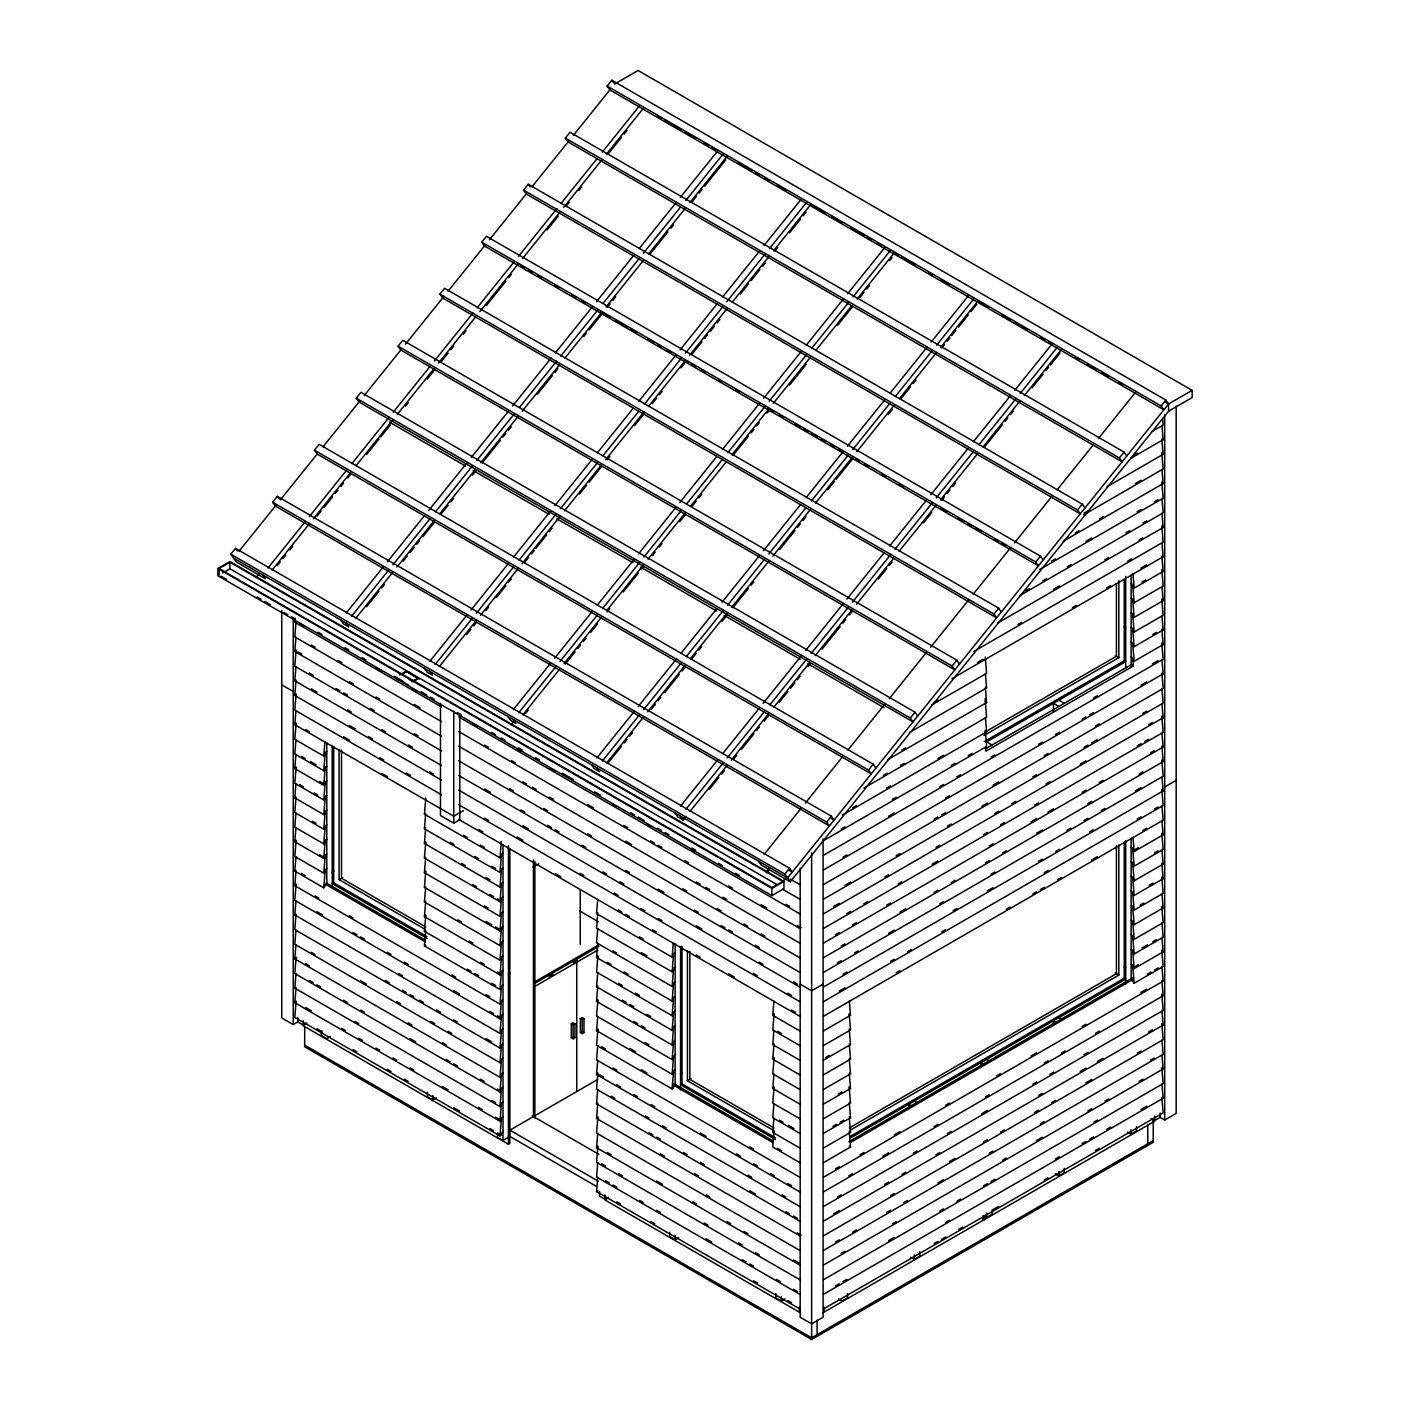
<?xml version="1.0" encoding="UTF-8"?>
<svg xmlns="http://www.w3.org/2000/svg" width="1410" height="1410" viewBox="0 0 1410 1410"><rect width="100%" height="100%" fill="white"/><g stroke="black" fill="none" stroke-linecap="round" stroke-linejoin="round"><path stroke-width="1.5" d="M295.131 618.214L294.796 622.268L441.541 706.992M295.959 622.674L294.796 636.915L441.541 721.638M441.541 736.267L294.796 651.543L295.959 637.32M296.135 649.922L294.796 666.172L441.541 750.895M441.541 765.542L294.796 680.818L295.959 666.577M441.541 780.171L294.796 695.447L295.959 681.224M296.135 693.826L294.796 710.076L441.541 794.799M463.432 810.627L453.756 816.214L294.796 724.722L295.959 710.481M296.135 723.083L294.796 739.351L323.754 756.077L325.023 755.337M295.959 739.757L294.796 753.98L323.754 770.706L325.023 769.983M319.594 781.475L325.023 784.612L323.754 785.352L294.796 768.626L295.959 754.385M296.135 766.987L294.796 783.255L323.754 799.981L325.023 799.241M325.023 813.887L323.754 814.61L294.796 797.884L295.959 783.66M295.959 798.289L294.796 812.53L323.754 829.239L325.023 828.516M295.959 812.936L294.796 827.159L323.754 843.885L325.023 843.145M319.594 854.654L325.023 857.791L323.754 858.514L294.796 841.788L295.959 827.564M296.135 840.166L294.796 856.434L323.754 873.142L325.023 872.42M326.767 883.259L323.754 887.789L294.796 871.063L295.959 856.839M501.255 1003.427L499.986 1004.167L294.796 885.691L295.959 871.468M296.135 884.07L294.796 900.338L499.986 1018.795L501.255 1018.073L497.448 1015.87M501.255 1032.702L499.986 1033.424L294.796 914.967L295.959 900.743M295.959 915.372L294.796 929.595L499.986 1048.071L501.255 1047.33M295.959 930.001L294.796 944.242L499.986 1062.699L501.255 1061.977M501.255 1076.606L499.986 1077.328L294.796 958.87L295.959 944.647M296.135 957.249L294.796 973.499L499.986 1091.974L501.255 1091.234L497.448 1089.049M501.255 1105.881L499.986 1106.603L294.796 988.128L295.959 973.905M501.255 1120.509L499.986 1121.232L294.796 1002.774L295.959 988.551M296.135 1001.153L294.796 1017.403L499.986 1135.878L503 1131.349M323.754 756.077L324.935 741.854M323.754 770.706L325.269 752.411L326.767 751.548M323.754 785.352L325.269 767.058L326.767 766.176M323.754 799.981L325.269 781.686L326.767 780.823M323.754 814.61L325.269 796.315L326.767 795.452M323.754 829.239L325.269 810.962L326.767 810.08M323.754 843.885L325.269 825.59L326.767 824.709M323.754 858.514L325.269 840.219L326.767 839.355M323.754 873.142L325.269 854.865L326.767 853.984M323.754 887.789L325.269 869.494L326.767 868.613M501.255 857.086L499.986 857.826L424.428 814.187L425.767 797.937M501.255 871.715L499.986 872.455L424.428 828.833L425.591 814.592M501.255 886.361L499.986 887.084L424.428 843.462L425.591 829.239M497.466 898.804L501.255 900.99L499.986 901.73L424.428 858.091L425.767 841.84M501.255 915.619L499.986 916.359L424.428 872.737L425.591 858.496M501.255 930.265L499.986 930.988L424.428 887.366L425.767 871.098M501.255 944.894L499.986 945.616L424.428 901.995L425.591 887.771M501.255 959.523L499.986 960.263L424.428 916.641L425.591 902.4M497.466 971.984L501.255 974.169L499.986 974.892L424.428 931.27L425.767 915.002M501.255 988.798L499.986 989.52L424.428 945.898L425.591 931.675M499.986 857.826L501.325 841.558M499.986 872.455L501.502 854.16L503 853.297M499.986 887.084L501.502 868.789L503 867.925M499.986 901.73L501.502 883.436L503 882.554M499.986 916.359L501.502 898.064L503 897.183M499.986 930.988L501.502 912.693L503 911.829M499.986 945.616L501.502 927.339L503 926.458M499.986 960.263L501.502 941.968L503 941.087M499.986 974.892L501.502 956.597L503 955.733M499.986 989.52L501.502 971.243L503 970.362M499.986 1004.167L501.502 985.872L503 984.991M499.986 1018.795L501.502 1000.501L503 999.637M499.986 1033.424L501.502 1015.147L503 1014.266M499.986 1048.071L501.502 1029.776L503 1028.895M499.986 1062.699L501.502 1044.405L503 1043.541M499.986 1077.328L501.502 1059.051L503 1058.17M499.986 1091.974L501.502 1073.68L503 1072.798M499.986 1106.603L501.502 1088.309L503 1087.445M499.986 1121.232L501.502 1102.937L503 1102.074M499.986 1135.878L501.502 1117.584L503 1116.702M673.381 956.456L672.112 957.196L596.553 913.574L597.717 899.333M597.717 913.98L596.553 928.203L672.112 971.825L673.381 971.102M597.717 928.608L596.553 942.832L672.112 986.454L673.381 985.731M673.381 1000.36L672.112 1001.1L596.553 957.478L597.717 943.237M597.893 955.839L596.553 972.107L672.112 1015.729L673.381 1015.006M673.381 1029.635L672.112 1030.358L596.553 986.736L597.717 972.512M673.381 1044.264L672.112 1045.004L596.553 1001.382L597.717 987.141M597.893 999.743L596.553 1016.011L672.112 1059.633L673.381 1058.91M673.381 1073.539L672.112 1074.261L596.553 1030.639L597.717 1016.416M597.893 1029.018L596.553 1045.286L672.112 1088.908L673.381 1088.168L673.61 1085.242L675.126 1084.378L675.126 943.924M597.717 1045.691L596.553 1059.915L799.84 1177.28M799.84 1191.926L596.553 1074.543L597.717 1060.32M597.893 1072.922L596.553 1089.19L799.84 1206.555M799.84 1221.183L596.553 1103.818L597.717 1089.595M799.84 1235.83L596.553 1118.447L597.717 1104.224M597.893 1116.826L596.553 1133.094L799.84 1250.458M799.84 1265.087L596.553 1147.722L597.717 1133.499M597.893 1146.101L596.553 1162.351L799.84 1279.734M597.717 1162.756L596.553 1176.997L799.84 1294.362M799.84 1308.991L596.553 1191.626L597.717 1177.403M672.112 957.196L673.275 942.955M672.112 971.825L673.61 953.53L675.126 952.666M672.112 986.454L673.61 968.177L675.126 967.295M672.112 1001.1L673.61 982.805L675.126 981.924M672.112 1015.729L673.61 997.434L675.126 996.57M672.112 1030.358L673.61 1012.063L675.126 1011.199M672.112 1045.004L673.61 1026.709L675.126 1025.828M672.112 1059.633L673.61 1041.338L675.126 1040.474M672.112 1074.261L673.61 1055.967L675.126 1055.103M672.112 1088.908L673.61 1070.613L675.126 1069.732M799.928 1030.992L772.768 1015.306L773.949 1001.082M774.108 1013.684L772.768 1029.952L799.928 1045.621M799.928 1060.267L772.768 1044.581L773.949 1030.358M799.928 1074.896L772.768 1059.21L773.949 1044.986M774.108 1057.588L772.768 1073.856L799.928 1089.525M799.928 1104.171L772.768 1088.485L773.949 1074.261M774.108 1086.863L772.768 1103.113L799.928 1118.8M773.949 1103.519L772.768 1117.76L799.928 1133.428M799.928 1148.075L772.768 1132.389L773.949 1118.165M774.108 1130.767L772.768 1147.017L799.928 1162.704M262.507 574.804L265.239 578.664L236.263 561.938L230.835 554.218L235.54 548.367L789.565 868.225L792.279 872.085L788.472 869.899M272.641 502.207L826.665 822.065L829.38 825.925L275.355 506.067L272.641 502.207L277.347 496.355L831.371 816.214L834.086 820.074L830.278 817.888M314.448 450.178L868.489 770.054L871.204 773.914L317.18 454.055L314.448 450.178L319.154 444.326L873.178 764.202L875.91 768.062M356.272 398.166L910.296 718.042L913.01 721.902L358.986 402.026L356.272 398.166L360.978 392.315L915.002 712.191L917.716 716.051M398.078 346.155L952.103 666.014L954.817 669.891L400.793 350.015L398.078 346.155L402.784 340.303L956.808 660.162L959.523 664.039M439.902 294.144L993.927 614.002L996.641 617.862L442.617 298.004L439.902 294.144L444.591 288.292L998.633 608.151L1001.347 612.01M481.709 242.132L1035.733 561.991L1038.447 565.851L484.423 245.992L481.709 242.132L486.415 236.281L1040.439 556.139L1043.153 559.999M523.515 190.103L1077.54 509.979L1080.254 513.839L526.23 193.963L523.515 190.103L528.221 184.252L1082.245 504.128L1084.96 507.988M565.339 138.092L1119.364 457.95L1122.078 461.828L568.054 141.952L565.339 138.092L570.028 132.24L1124.07 452.099L1126.784 455.976M607.146 86.081L1161.17 405.939L1163.884 409.799L609.86 89.94L607.146 86.081L611.852 80.229L1165.876 400.087L1168.59 403.947L1168.59 411.191L790.287 881.814L761.312 865.088L758.598 861.228M239.048 551.24L276.184 505.027M280.308 499.898L317.462 453.703M322.961 446.864L360.096 400.651M364.221 395.523L401.356 349.327M405.481 344.181L444.009 296.276M448.133 291.147L485.269 244.935M489.393 239.806L526.529 193.611M532.028 186.754L569.164 140.559M573.306 135.43L610.442 89.218M256.126 577.448L258.876 574.046M268.023 567.966L305.159 521.753M309.283 516.624L346.419 470.429M351.918 463.573L389.054 417.378M393.196 412.249L430.332 366.036M434.456 360.907L472.967 313.002M477.091 307.856L514.227 261.661M518.369 256.532L556.879 208.609M561.004 203.481L596.765 158.995M602.264 152.157L639.4 105.944M272.112 570.116L309.248 523.903M313.373 518.774L350.526 472.562M356.025 465.723L393.161 419.51M397.285 414.381L434.439 368.169M438.563 363.04L475.699 316.845M479.823 311.698L518.351 263.793M522.476 258.647L559.611 212.452M563.753 207.305L602.264 159.4M606.388 154.254L643.542 108.059M277.506 565.339L280.255 561.92M283.005 558.483L285.754 555.064M289.878 549.935L292.628 546.516M317.003 516.183L321.145 511.054M323.895 507.618L332.548 496.866M335.298 493.447L338.048 490.028M340.797 486.591L343.546 483.172M347.671 478.043L350.438 474.606M366.6 454.496L379.008 439.074M380.7 436.959L390.341 424.974M405.463 406.133L408.23 402.714M427.23 379.079L434.104 370.513M441.242 361.63L448.133 353.082M450.883 349.645L453.632 346.226M463.255 334.24L466.023 330.821M486.468 305.388L505.926 281.172M508.675 277.752L511.425 274.333M547.08 229.971L558.219 216.135M566.362 205.983L569.217 202.441M578.858 190.456L581.607 187.036M607.692 154.571L621.51 137.387M624.225 134.003L627.009 130.548M346.173 613.086L383.308 566.89M387.433 561.744L424.569 515.549M428.711 510.42L467.221 462.498M471.345 457.369L508.481 411.174M512.605 406.027L551.116 358.122M555.258 352.993L592.394 306.781M596.518 301.652L633.654 255.457M639.153 248.601L676.289 202.405M680.431 197.277L717.567 151.064M351.601 616.223L388.737 570.01M392.861 564.881L430.015 518.686M435.514 511.83L472.65 465.635M476.774 460.506L513.91 414.311M519.409 407.455L556.562 361.26M560.687 356.131L597.822 309.918M603.321 303.079L639.082 258.594M643.207 253.448L680.36 207.252M685.859 200.414L722.995 154.201M355.69 618.373L392.844 572.16M396.968 567.032L434.104 520.819M439.603 513.98L475.382 469.495M480.88 462.639L518.016 416.443M522.141 411.297L559.294 365.102M564.793 358.246L601.929 312.051M606.071 306.904L643.207 260.709M648.706 253.853L685.859 207.658M689.984 202.529L727.119 156.316M366.582 606.758L378.973 591.336M381.722 587.917L384.472 584.498M403.225 561.18L407.314 556.086M410.028 552.702L414.117 547.626M416.831 544.242L419.545 540.858M423 536.558L434.016 522.863M441.312 513.786L448.116 505.326M450.848 501.942L453.562 498.558M472.368 475.152L476.104 470.517M482.185 462.956L500.338 440.378M503.07 436.977L505.802 433.575M508.534 430.173L511.266 426.772M537.21 394.483L552.35 375.659M555.029 372.328L557.866 368.803M583.74 336.602L586.472 333.201M589.221 329.799L601.894 314.025M607.34 307.239L610.142 303.767M612.821 300.418L615.659 296.911M649.816 254.399L667.935 231.857M670.702 228.438L673.451 225.018M692.292 201.559L696.417 196.448M699.149 193.047L701.898 189.627M704.63 186.226L708.736 181.114M709.23 180.515L725.727 159.965M429.768 661.343L466.904 615.148M471.028 610.001L508.164 563.806M513.663 556.968L550.799 510.755M554.923 505.626L592.077 459.431M597.576 452.575L633.337 408.089M638.836 401.251L675.972 355.038M680.096 349.909L717.249 303.714M722.748 296.858L759.884 250.663M764.009 245.534L801.144 199.321M435.196 664.48L472.332 618.285M476.457 613.139L513.592 566.943M519.091 560.105L556.245 513.892M560.369 508.763L597.505 462.568M603.004 455.712L638.765 411.226M644.264 404.388L681.4 358.175M685.542 353.046L722.678 306.851M726.802 301.705L765.313 253.8M769.437 248.671L806.573 202.458M439.286 666.63L476.421 620.418M480.546 615.289L517.699 569.076M521.823 563.947L560.334 516.025M564.458 510.896L601.612 464.701M605.736 459.554L644.247 411.649M648.389 406.503L685.524 360.308M689.649 355.161L726.784 308.966M732.301 302.11L769.437 255.915M773.561 250.786L810.715 204.573M466.692 634.465L470.817 629.336M473.566 625.899L476.316 622.48M485.957 610.495L488.706 607.076M496.338 597.576L505.855 585.732M508.587 582.348L511.301 578.964M524.485 562.572L528.609 557.443M531.359 554.007L534.108 550.587M535.782 548.508L546.675 534.972M549.389 531.588L552.121 528.204M579.528 494.099L586.401 485.534M589.151 482.114L601.7 466.516M607.164 459.713L609.895 456.311M634.518 425.697L644.194 413.641M652.46 403.366L656.584 398.237M659.334 394.818L662.083 391.398M681.012 367.851L684.731 363.216M692.31 353.804L701.986 341.749M704.63 338.453L707.503 334.893M710.252 331.473L714.376 326.344M717.126 322.925L719.875 319.488M740.268 294.144L748.481 283.904M751.23 280.502L759.779 269.856M762.528 266.437L765.295 263M774.918 251.015L777.668 247.596M789.582 232.773L800.545 219.132M803.295 215.73L806.026 212.328M513.346 709.6L550.482 663.405M554.606 658.259L591.742 612.063M597.258 605.225L634.394 559.012M638.518 553.883L675.654 507.688M679.779 502.542L716.914 456.346M722.431 449.508L759.567 403.295M763.691 398.166L800.827 351.971M806.326 345.115L843.462 298.92M847.604 293.791L884.74 247.578M518.774 712.737L555.91 666.542M560.034 661.396L597.188 615.201M602.687 608.362L639.823 562.149M643.947 557.02L681.083 510.825M686.582 503.969L722.361 459.484M727.86 452.645L764.995 406.433M769.12 401.304L806.256 355.108M811.755 348.252L848.908 302.057M853.032 296.928L890.168 250.716M511.054 724.634L513.804 721.215M522.863 714.888L560.017 668.675M564.141 663.546L601.277 617.351M606.776 610.495L643.929 564.3M648.054 559.153L685.189 512.958M690.706 506.102L726.467 461.616M731.966 454.76L769.102 408.565M773.244 403.436L810.38 357.224M815.879 350.385L851.64 305.882M857.157 299.043L894.292 252.831M525.507 713.53L528.257 710.111M565.41 663.899L575.051 651.913M577.8 648.494L580.55 645.057M583.299 641.638L586.049 638.219M590.808 632.297L597.611 623.837M607.128 611.993L609.86 608.609M623.202 592.006L638.342 573.165M641.092 569.746L643.841 566.327M652.46 555.611L655.192 552.209M659.298 547.098L662.03 543.696M679.62 521.823L685.119 514.967M692.116 506.278L696.223 501.167M698.884 497.853L701.687 494.364M733.147 455.236L748.428 436.219M751.178 432.799L753.927 429.38M756.676 425.961L759.426 422.524M767.075 413.024L769.56 409.94M789.6 385.018L806.22 364.326M837.558 325.357L852.627 306.605M859.889 297.563L864.013 292.434M866.762 289.015L869.512 285.578M889.622 260.586L891.966 257.66M596.941 757.857L634.077 711.662M638.201 706.516L676.712 658.611M680.836 653.482L716.597 608.979M722.096 602.14L759.25 555.945M763.374 550.816L800.51 504.604M806.009 497.765L843.145 451.552M847.269 446.424L884.423 400.228M889.922 393.372L927.057 347.177M931.182 342.048L968.317 295.853M602.37 760.995L639.505 714.799M643.63 709.653L680.766 663.458M686.265 656.619L723.418 610.407M727.542 605.278L764.678 559.083M768.803 553.936L805.938 507.741M811.437 500.902L848.573 454.69M852.715 449.561L889.851 403.366M895.35 396.51L932.486 350.314M936.61 345.186L973.746 298.973M606.459 763.145L643.595 716.932M647.719 711.803L684.872 665.608M690.371 658.752L727.507 612.557M731.631 607.41L768.785 561.215M772.909 556.069L810.045 509.874M815.562 503.017L852.697 456.822M856.822 451.693L893.958 405.481M899.474 398.642L936.61 352.43M940.734 347.301L977.888 301.088M607.71 763.515L621.475 746.384M624.225 742.964L626.974 739.545M629.741 736.126L632.491 732.689M651.261 709.336L655.35 704.26M658.065 700.876L660.797 697.492M664.868 692.416L679.267 674.491M682.017 671.072L684.784 667.653M692.081 658.558L696.17 653.482M698.884 650.098L701.598 646.714M721.885 621.475L727.437 614.584M732.936 607.728L737.06 602.599M737.412 602.158L748.358 588.552M751.089 585.15L753.821 581.748M779.73 549.53L794.852 530.706M797.584 527.305L800.369 523.85M803.118 520.431L805.868 517.012M827.67 489.887L834.509 481.392M836.148 479.347L852.645 458.814M888.247 414.522L892.371 409.411M900.814 398.889L910.437 386.904M913.204 383.485L915.954 380.065M941.686 348.041L944.436 344.639M947.167 341.22L949.917 337.818M951.732 335.562L955.857 330.416M958.606 326.997L968.247 315.012M970.996 311.592L973.746 308.173M974.38 307.38L976.725 304.454M680.519 806.115L717.655 759.919M723.154 753.063L758.933 708.578M763.057 703.449L801.567 655.527M805.692 650.398L842.827 604.203M846.952 599.074L884.088 552.861M889.604 546.023L926.74 499.827M930.864 494.681L968 448.486M973.499 441.647L1010.635 395.435M1014.777 390.306L1051.913 344.111M685.947 809.252L723.083 763.057M727.225 757.91L764.361 711.715M769.86 704.877L806.996 658.664M811.12 653.535L848.256 607.34M852.38 602.211L890.909 554.289M895.033 549.16L932.169 502.947M936.293 497.818L973.429 451.623M978.928 444.767L1016.081 398.572M1020.206 393.443L1057.341 347.248M675.02 812.953L677.734 816.831L683.163 819.968L685.912 816.531M690.036 811.402L727.19 765.207M731.314 760.061L768.45 713.865M773.949 707.009L809.728 662.524M815.227 655.668L852.363 609.472M856.504 604.344L893.64 558.131M899.139 551.292L936.275 505.08M940.417 499.951L977.553 453.738M983.052 446.899L1020.206 400.687M1024.33 395.558L1061.466 349.345M709.195 789.512L718.818 777.527M721.585 774.108L724.335 770.688M733.958 758.703L736.707 755.284M741.66 749.133L753.909 733.887M756.624 730.503L759.338 727.119M764.238 721.039L768.362 715.91M779.377 702.215L787.908 691.587M790.64 688.203L794.711 683.127M797.425 679.743L800.157 676.359M807.965 666.648L810.45 663.564M822.03 649.146L840.149 626.604M842.88 623.202L845.612 619.801M849.543 614.901L852.451 611.288M878.43 578.981L886.696 568.688M889.375 565.357L892.213 561.85M923.568 522.846L931.763 512.623M941.704 500.268L944.488 496.796M947.167 493.465L950.005 489.94M952.755 486.521L955.504 483.101M984.162 447.428L1002.281 424.904M1005.048 421.467L1007.797 418.047M1010.547 414.628L1013.296 411.209M1032.12 387.785L1043.083 374.144M1045.832 370.742L1048.564 367.323M1050.45 364.978L1060.073 352.993M764.114 854.372L801.25 808.177M805.374 803.048L842.51 756.835M848.009 749.997L885.145 703.801M889.269 698.655L926.423 652.46M930.547 647.331L969.058 599.409M973.182 594.28L1010.318 548.085M1014.442 542.938L1051.596 496.743M1057.095 489.904L1092.856 445.401M1098.355 438.563L1135.491 392.368M765.983 871.821L768.732 868.401M766.705 872.843L769.402 869.494M790.287 881.814L784.859 874.077L789.565 868.225M826.665 822.065L831.371 816.214M868.489 770.054L873.178 764.202M910.296 718.042L915.002 712.191M952.103 666.014L956.808 660.162M993.927 614.002L998.633 608.151M1035.733 561.991L1040.439 556.139M1077.54 509.979L1082.245 504.128M1119.364 457.95L1124.07 452.099M1161.17 405.939L1165.876 400.087M782.356 882.131L786.339 877.161M1168.59 411.191L1192.12 397.602L1192.12 390.358L1168.59 403.947L787.573 877.937L233.549 558.078M614.566 84.089L638.096 70.5L1192.12 390.358M217.88 568.512L229.936 561.55L783.96 881.409L783.96 888.635L771.904 895.597L217.88 575.738L217.88 568.512L771.904 888.388L783.96 881.409M219.079 568.512L229.936 562.255L782.761 881.409L771.904 887.683L219.079 568.512L219.079 575.051M222.692 572.953L229.936 568.776L777.051 884.634M294.796 651.543L296.065 650.803M294.796 680.818L296.065 680.078M294.796 695.447L296.065 694.707M294.796 724.722L296.065 723.982M399.735 674.932L406.168 671.213L419.44 678.88M402.943 673.768L406.168 671.9L410.416 672.623M411.808 681.894L418.241 678.175L413.412 681.664M294.796 768.626L296.065 767.886M294.796 797.884L296.065 797.161M294.796 841.788L296.065 841.065M294.796 871.063L296.065 870.322M294.796 885.691L296.065 884.969M424.428 814.187L425.697 813.464M332.214 872.455L333.659 871.609M424.428 828.833L425.697 828.093M339.087 749.468L339.087 879.628L342.665 877.566M294.796 914.967L296.065 914.226M440.484 703.361L440.484 815.526L453.756 823.176L459.783 819.703L459.783 714.112M424.428 843.462L425.697 842.739M1152.076 431.425L1163.127 425.062L1162.615 418.964M424.428 858.091L425.697 857.368M1133.552 455.289L1137.324 453.121M1131.049 458.215L1163.127 439.691L1161.946 425.467M424.428 872.737L425.697 871.997M1106.956 486.75L1163.127 454.32L1161.946 440.096M294.796 958.87L296.065 958.13M424.428 887.366L425.697 886.643M1084.149 513.081L1087.938 510.896M1135.332 483.542L1141.007 480.264M1083.532 514.914L1163.127 468.966L1161.787 452.698M424.428 901.995L425.697 901.272M1075.178 532.909L1078.95 530.724M1099.677 518.757L1103.448 516.589M1063.263 541.246L1163.127 483.595L1161.946 469.371M294.796 988.128L296.065 987.405M424.428 916.641L425.697 915.901M1051.719 561.092L1055.508 558.889M1085.894 541.352L1091.604 538.056M1137.165 511.742L1140.972 509.556M1154.261 501.889L1158.068 499.686M1039.699 569.499L1163.127 498.224L1161.787 481.973M294.796 1002.774L296.065 1002.034M533.103 867.132L538.761 863.872M424.428 931.27L425.697 930.529M1025.775 590.702L1029.547 588.516M1042.783 580.885L1046.555 578.699M1067.352 566.697L1071.124 564.511M1125.938 532.857L1129.727 530.689M1142.964 523.039L1146.735 520.854M1019.465 595.796L1163.127 512.87L1161.946 498.629M424.428 945.898L425.697 945.176M281.753 610.477L281.753 1017.967L293.227 1024.577L298.127 1021.739M1053.499 589.327L1059.192 586.031M1104.823 559.699L1108.63 557.496M1139.051 539.942L1142.84 537.739M997.734 622.991L1163.127 527.499L1161.946 513.275M297.81 1017.544L297.81 1021.933L303.238 1025.07L306.869 1022.973M1017.932 624.489L1021.721 622.303M1127.771 561.074L1131.56 558.889M973.746 651.473L1163.127 542.127L1161.787 525.877M977.324 662.577L983.017 659.281M1072.446 607.657L1076.253 605.454M1106.691 587.882L1110.498 585.696M1140.937 568.124L1146.647 564.828M330.398 1036.562L326.767 1038.659L321.339 1035.522L321.339 1031.133M951.944 678.686L1163.127 556.774L1161.946 542.533M934.231 702.092L938.02 699.906M1141.941 582.171L1145.572 580.074M931.71 705L986.595 673.31L985.255 657.06M1132.882 587.388L1134.151 588.129L1163.127 571.402L1161.946 557.179M909.52 732.46L986.595 687.957L985.431 673.716M1132.882 602.035L1134.151 602.757L1163.127 586.031L1161.787 569.781M596.553 913.574L597.822 912.834M508.428 974.204L509.874 973.358M901.818 750.067L905.625 747.882M887.912 759.567L986.595 702.585L985.431 688.362M1132.882 616.663L1134.151 617.386L1163.127 600.678L1161.946 586.437M883.383 775.341L887.154 773.173M900.373 765.542L904.145 763.356M863.889 788.067L986.595 717.214L985.096 698.919M1132.882 631.292L1134.151 632.033L1163.127 615.306L1161.787 599.038M534.09 982.241L597.963 945.37M534.108 983.757L598.845 946.392M549.125 976.636L552.879 974.469M573.553 962.536L577.307 960.369M534.866 986.401L597.699 950.129M852.521 807.807L856.311 805.603M886.678 788.084L890.468 785.899M937.897 758.51L943.59 755.214M1152.798 634.429L1156.429 632.35M985.414 731.878L1116.42 656.249L1116.42 583.617M842.404 815.103L986.595 731.861L985.431 717.62M1132.882 645.939L1134.151 646.661L1163.127 629.935L1161.946 615.712M596.553 957.478L597.822 956.738M984.039 735.474L1118.835 657.642L1118.835 580.62M984.268 741.607L1124.264 660.779L1125.709 661.607L985.766 742.4M841.135 829.01L844.942 826.824M892.371 799.435L896.161 797.249M951.186 765.471L954.975 763.286M968.247 755.619L972.054 753.433M823.44 840.695L986.595 746.489L985.255 730.221M1132.882 660.567L1134.151 661.29L1163.127 644.564L1161.946 630.34M985.467 748.851L1131.137 664.745L1133.34 666.014L985.784 751.213L985.431 747.018M888.582 816.249L894.275 812.953M939.818 786.657L943.625 784.471M956.896 776.804L960.704 774.619M991.071 757.082L994.861 754.896M1093.543 697.915L1097.332 695.729M1152.375 663.951L1158.068 660.673M823.44 855.324L1163.127 659.21L1161.787 642.942M596.553 986.736L597.822 986.013M843.039 857.174L846.846 854.989M945.511 798.007L949.318 795.822M1038.5 744.321L1042.307 742.136M1055.579 734.469L1059.386 732.266M1082.157 719.135L1085.947 716.932M1089.754 714.747L1093.543 712.561M1140.99 685.154L1146.683 681.876M823.44 869.952L1163.127 673.839L1161.946 659.616M596.553 1001.382L597.822 1000.642M427.442 1092.397L427.442 1096.786L432.87 1099.923L436.501 1097.826M571.314 1023.819L573.13 1022.779L574.945 1023.819L574.945 1037.76L573.13 1038.8L571.314 1037.76L571.314 1023.819L573.13 1024.859L574.945 1023.819M580.374 1018.584L582.189 1017.544L583.987 1018.584L583.987 1032.525L582.189 1033.565L580.374 1032.525L580.374 1018.584L582.189 1019.641L583.987 1018.584M934.125 819.228L937.932 817.024M941.721 814.839L945.511 812.654M992.957 785.264L998.65 781.968M1044.193 755.672L1048 753.486M1095.447 726.097L1099.236 723.894M823.44 884.599L1163.127 688.468L1161.946 674.244M571.314 1037.76L573.13 1036.703L574.945 1037.76M580.374 1032.525L582.189 1031.486L583.987 1032.525M844.942 885.357L850.635 882.061M896.178 855.764L899.968 853.579M947.414 826.189L951.204 823.986M981.571 806.467L987.264 803.171M1032.807 776.875L1036.614 774.689M1084.061 747.3L1087.85 745.115M1091.64 742.911L1097.332 739.633M1142.876 713.337L1146.683 711.151M823.44 899.227L1163.127 703.114L1161.946 688.891M596.553 1030.639L597.822 1029.917M833.557 906.559L839.25 903.264M884.793 876.985L888.582 874.782M936.029 847.392L939.818 845.207M994.861 813.429L998.65 811.243M1011.939 803.577L1015.729 801.374M1046.097 783.854L1049.886 781.651M1080.254 764.132L1085.947 760.836M1148.568 724.687L1152.375 722.484M823.44 913.856L1163.127 717.743L1161.946 703.519M846.846 913.521L850.635 911.336M863.925 903.669L867.714 901.466M898.082 883.947L901.871 881.743M932.239 864.224L937.932 860.928M983.475 834.632L987.264 832.446M1000.554 824.779L1004.343 822.594M1034.711 805.057L1038.5 802.872M1137.183 745.89L1140.99 743.704M1144.779 741.501L1148.568 739.316M823.44 928.503L1163.127 732.372L1161.787 716.121M835.443 934.724L839.25 932.539M852.539 924.872L856.328 922.686M886.696 905.149L890.486 902.964M989.168 845.982L992.957 843.797M1030.921 821.889L1036.614 818.593M1048 812.019L1053.693 808.741M1082.157 792.297L1085.947 790.111M1099.236 782.444L1103.025 780.241M1150.472 752.852L1154.261 750.666M823.44 943.131L1163.127 747.018L1161.946 732.795M596.553 1074.543L597.822 1073.821M509.874 1130.168L533.421 1116.579M534.866 1115.733L597.699 1079.461M501.255 1135.138L497.448 1132.953L497.571 1137.271L503 1140.408L508.428 1137.271M841.153 946.075L844.942 943.889M899.968 912.111L905.661 908.833M934.125 892.389L937.932 890.203M951.204 882.537L955.011 880.333M985.379 862.814L989.168 860.611M1002.457 852.944L1006.246 850.759M1036.614 833.222L1042.307 829.944M1087.85 803.647L1091.64 801.462M1139.086 774.072L1142.876 771.869M823.44 957.76L1163.127 761.647L1161.946 747.423M303.238 1025.775L508.428 1144.233L509.874 1143.404L509.874 849.102M837.346 962.907L841.153 960.721M854.425 953.037L858.232 950.851M888.582 933.332L894.275 930.036M939.818 903.739L943.625 901.554M991.071 874.165L994.861 871.962M1066.965 830.331L1070.772 828.146M1084.061 820.479L1087.85 818.276M1101.139 810.609L1104.929 808.423M1135.297 790.887L1140.99 787.608M823.44 972.407L1163.127 776.275L1161.787 760.025M596.553 1103.818L597.822 1103.078M823.105 984.162L811.631 990.772L800.175 984.162M1164.695 786.939L1176.169 780.329M843.039 974.257L846.846 972.054M953.107 910.701L956.896 908.516M987.264 890.979L992.957 887.701M1038.5 861.404L1042.307 859.219M1055.579 851.534L1059.386 849.349M1089.754 831.812L1093.543 829.626M772.768 1015.306L774.037 1014.583M823.44 987.035L1163.127 790.922L1161.946 776.681M596.553 1118.447L597.822 1117.725M680.554 1073.574L681.999 1072.728M839.25 991.071L844.942 987.793M890.486 961.497L894.275 959.311M907.564 951.644L911.354 949.441M941.721 931.922L945.511 929.719M1044.193 872.755L1048 870.552M1137.183 819.069L1140.99 816.866M1154.261 809.199L1158.068 807.014M823.44 1001.664L1163.127 805.551L1161.787 789.3M687.428 950.587L687.428 1080.747L691.006 1078.685M896.178 972.847L899.968 970.662M1006.246 909.291L1010.036 907.106M1032.807 893.958L1036.614 891.772M1040.404 889.569L1044.193 887.384M1057.482 879.717L1061.272 877.531M1091.64 859.994L1097.332 856.698M1142.876 830.419L1146.683 828.216M772.768 1044.581L774.037 1043.841M823.44 1016.31L1163.127 820.179L1161.946 805.956M596.553 1147.722L597.822 1146.982M1138.328 847.674L1132.882 850.812L1134.151 851.552L1163.127 834.826L1161.946 820.585M772.768 1059.21L774.037 1058.487M823.352 1030.992L850.512 1015.306L849.331 1001.082M1154.614 852.909L1158.245 850.812M823.352 1045.621L850.512 1029.952L849.173 1013.684M1132.882 865.44L1134.151 866.181L1163.127 849.454L1161.787 833.187M825.696 1057.429L829.327 1055.35M772.768 1088.485L774.037 1087.745M823.352 1060.267L850.512 1044.581L849.331 1030.358M1132.882 880.087L1134.151 880.809L1163.127 864.083L1161.946 849.86M596.553 1191.626L597.822 1190.886M599.567 1191.767L599.567 1196.156L604.996 1199.293L608.609 1197.196M1149.185 885.304L1152.798 883.224M606.441 1199.152L604.996 1199.981L800.686 1312.974M823.352 1074.896L850.512 1059.21L849.331 1044.986M1132.882 894.715L1134.151 895.456L1163.127 878.73L1161.946 864.489M1140.126 905.167L1143.757 903.087M823.352 1089.525L850.512 1073.856L849.331 1059.615M1132.882 909.344L1134.151 910.085L1163.127 893.358L1161.787 877.09M838.368 1094.019L841.999 1091.939M772.768 1132.389L774.037 1131.648M823.352 1104.171L850.512 1088.485L849.331 1074.261M1132.882 923.991L1134.151 924.713L1163.127 907.987L1161.946 893.764M823.352 1118.8L850.512 1103.113L849.173 1086.863M1132.882 938.619L1134.151 939.36L1163.127 922.634L1161.787 906.366M832.94 1126.431L836.571 1124.334M840.184 1122.254L843.814 1120.157M1141.941 948.031L1147.37 944.894M1152.798 941.757L1156.429 939.659M823.352 1133.428L850.512 1117.76L849.331 1103.519M1132.882 953.248L1134.151 953.988L1163.127 937.262L1161.946 923.039M849.349 1127.894L1116.42 973.711L1116.42 845.718M849.86 1130.397L1118.835 975.103L1118.835 844.942M1138.328 964.757L1132.882 967.894L1134.151 968.617L1163.127 951.891L1161.946 937.668M823.352 1148.075L850.512 1132.389L849.331 1118.165M850.071 1136.548L1124.264 978.24L1125.709 979.069L849.613 1138.469M669.697 1232.252L669.697 1236.64L675.126 1239.778L678.739 1237.68M848.89 1141.695L1133.534 977.341M850.389 1142.558L1133.146 979.315M1147.37 974.169L1151.001 972.072M1154.614 969.974L1158.245 967.894M823.352 1162.704L850.512 1147.017L849.331 1132.794M1131.137 978.734L1134.151 983.264L1163.127 966.537L1161.787 950.269M835.443 1168.89L839.25 1166.687M860.118 1154.649L863.925 1152.446M894.275 1134.927L899.968 1131.631M945.511 1105.334L949.318 1103.149M996.764 1075.759L1000.554 1073.556M1030.921 1056.037L1036.614 1052.741M1082.157 1026.445L1085.947 1024.259M1140.99 992.481L1146.683 989.203M823.44 1177.28L1163.127 981.166L1161.946 966.943M848.732 1175.852L852.539 1173.666M882.889 1156.13L888.582 1152.834M934.125 1126.537L937.932 1124.352M985.379 1096.962L989.168 1094.777M1044.193 1062.999L1048 1060.813M1061.272 1053.147L1065.079 1050.943M1095.447 1033.424L1099.236 1031.221M823.44 1191.926L1163.127 995.795L1161.946 981.571M837.346 1197.055L841.153 1194.869M913.257 1153.239L917.046 1151.036M947.414 1133.517L951.204 1131.313M981.571 1113.794L987.264 1110.498M1032.807 1084.202L1036.614 1082.016M1049.886 1074.349L1053.693 1072.146M1084.061 1054.627L1087.85 1052.442M823.44 1206.555L1163.127 1010.441L1161.787 994.173M833.557 1213.887L839.25 1210.591M884.793 1184.294L888.582 1182.109M901.871 1174.442L905.661 1172.256M936.029 1154.719L939.818 1152.534M1038.5 1095.552L1042.307 1093.367M1080.254 1071.459L1085.947 1068.163M1097.332 1061.589L1103.025 1058.311M1148.568 1032.014L1152.375 1029.811M823.44 1221.183L1163.127 1025.07L1161.946 1010.847M890.486 1195.645L894.275 1193.459M949.318 1161.681L955.011 1158.403M983.475 1141.959L987.264 1139.773M1000.554 1132.107L1004.343 1129.904M1034.711 1112.384L1038.5 1110.181M1051.789 1102.514L1055.579 1100.329M1085.947 1082.792L1091.64 1079.514M1137.183 1053.217L1140.99 1051.032M823.44 1235.83L1163.127 1039.699L1161.787 1023.448M835.443 1242.051L839.25 1239.866M852.539 1232.199L856.328 1229.996M886.696 1212.477L890.486 1210.291M903.775 1202.607L907.564 1200.421M937.932 1182.884L943.625 1179.606M989.168 1153.31L992.957 1151.124M1040.404 1123.735L1044.193 1121.532M1150.472 1060.179L1154.261 1057.993M823.44 1250.458L1163.127 1054.345L1161.946 1040.104M841.153 1253.402L844.942 1251.216M892.389 1223.827L896.178 1221.624M1002.457 1160.271L1006.246 1158.086M1036.614 1140.549L1042.307 1137.271M1087.85 1110.974L1091.64 1108.789M1104.929 1101.104L1108.718 1098.919M1139.086 1081.382L1142.876 1079.196M823.44 1265.087L1163.127 1068.974L1161.946 1054.751M775.782 1293.516L775.782 1297.905L781.228 1301.025L784.841 1298.945M888.582 1240.641L894.275 1237.363M939.818 1211.067L943.625 1208.881M956.896 1201.197L960.704 1199.011M983.475 1185.863L987.264 1183.677M991.071 1181.492L994.861 1179.289M1093.543 1122.325L1097.332 1120.122M823.44 1279.734L1163.127 1083.603L1161.787 1067.352M835.443 1285.955L839.25 1283.77M843.039 1281.584L846.846 1279.381M945.511 1222.417L949.318 1220.214M1055.579 1158.861L1059.386 1156.676M1082.157 1143.528L1085.947 1141.342M1089.754 1139.139L1093.543 1136.954M1106.832 1129.287L1110.622 1127.101M1140.99 1109.564L1146.683 1106.268M823.44 1294.362L1163.127 1098.249L1161.946 1084.008M934.125 1243.62L937.932 1241.435M941.721 1239.231L945.511 1237.046M958.8 1229.379L962.607 1227.193M992.957 1209.657L998.65 1206.378M1044.193 1180.082L1048 1177.879M1095.447 1150.489L1099.236 1148.304M823.44 1308.991L1163.127 1112.878L1161.946 1098.654M910.701 1257.209L914.332 1259.306L919.761 1256.169L919.761 1251.763M982.981 1215.49L986.595 1217.588L992.023 1214.451L992.023 1210.044M1055.244 1173.772L1058.875 1175.852L1064.303 1172.715L1064.303 1168.326M1127.524 1132.036L1131.137 1134.133L1136.566 1130.996L1136.566 1126.608M1151.053 1118.447L1154.684 1120.545L1160.113 1117.407L1160.113 1113.019M822.576 1312.974L1154.684 1121.232L1153.221 1120.404M1159.778 1117.214L1164.695 1120.051L1176.169 1113.442L1176.169 406.098M1153.221 1140.62L811.631 1337.826L304.683 1045.145M304.683 1026.321L304.683 1046.819L811.631 1339.5L1153.221 1142.294L1153.221 1119.699M409.252 679.655L415.615 680.73M1164.783 401.762L1168.59 403.947M657.624 116.113L661.431 118.317M665.238 120.502L673.592 125.402M674.738 126.001L681.206 129.808M685.013 131.994L690.724 135.307M691.869 135.889L695.676 138.074M704.048 142.992L707.855 145.195M711.662 147.398L715.469 149.583M738.311 162.785L747.036 167.737M747.829 168.266L751.636 170.469M755.443 172.672L759.267 174.875M764.978 178.171L768.785 180.374M777.474 185.309L781.281 187.512M782.109 188.059L785.916 190.262M811.719 205.084L820.179 210.037M821.237 210.566L825.026 212.769M831.6 216.647L837.311 219.942M838.351 220.453L842.158 222.657M850.653 227.627L854.46 229.83M855.465 230.341L863.977 235.329M867.784 237.532L871.591 239.718M877.302 243.013L881.109 245.217M894.433 252.919L898.24 255.104M902.048 257.307L910.648 262.189M911.565 262.806L915.372 265.01M928.696 272.694L932.504 274.897M941.087 279.762L944.894 281.965M945.846 282.582L949.653 284.785M978.205 301.282L983.916 304.578M984.832 305.036L988.639 307.221M1001.964 314.923L1010.565 319.964M1014.372 322.167L1018.179 324.353M1019.078 324.793L1027.696 329.852M1041.038 337.554L1044.845 339.739M1048.652 341.943L1052.459 344.146M1075.301 357.329L1079.108 359.532M1087.568 364.344L1091.375 366.547M1092.433 367.235L1096.24 369.42M1101.95 372.716L1108.489 376.417M1119.082 382.621L1122.906 384.807M1161.858 438.951L1163.127 439.691M1161.858 453.597L1163.127 454.32M1161.858 482.854L1163.127 483.595M1161.858 526.758L1163.127 527.499M1161.858 556.034L1163.127 556.774M1161.858 570.662L1163.127 571.402M1161.858 599.937L1163.127 600.678M1131.137 583.599L1132.653 584.463L1134.151 602.757M1131.137 598.228L1132.653 599.109L1134.151 617.386M1161.858 629.212L1163.127 629.935M1131.137 612.856L1132.653 613.738L1134.151 632.033M520.713 265.644L524.502 267.847M528.309 270.05L532.116 272.236M537.827 275.532L541.634 277.735M554.941 285.419L558.748 287.622M572.072 295.307L575.879 297.51M581.59 300.806L585.379 302.991M600.607 311.786L610.125 317.268M615.817 320.563L627.238 327.155M631.046 329.358L636.756 332.654M648.159 339.246L653.87 342.542M657.677 344.727L661.484 346.93M667.194 350.226L671.001 352.43M684.308 360.114L688.115 362.3M691.922 364.503L695.729 366.706M701.44 370.002L705.247 372.187M718.554 379.872L722.361 382.075M735.685 389.759L739.475 391.962M768.027 408.442L773.72 411.738M779.43 415.033L783.237 417.219M794.658 423.811L800.369 427.107M804.158 429.31L807.965 431.495M811.772 433.698L817.483 436.994M821.29 439.197L825.097 441.383M830.807 444.679L834.597 446.882M838.404 449.067L842.211 451.271M855.535 458.955L859.342 461.158M865.035 464.454L868.842 466.657M882.166 474.342L885.973 476.527M899.28 484.229L903.087 486.415M941.14 508.393L946.85 511.689M958.254 518.281L963.964 521.559M967.771 523.762L971.578 525.965M975.385 528.151L981.096 531.447M994.403 539.149L998.21 541.334M1002.016 543.537L1005.823 545.723M1161.858 643.841L1163.127 644.564M1131.137 627.503L1132.653 628.366L1134.151 646.661M1124.264 626.992L1125.709 627.855M1131.137 642.132L1132.653 643.013L1134.151 661.29M1161.858 673.116L1163.127 673.839M1131.137 656.76L1132.653 657.642L1133.34 666.014M1115.257 655.579L1118.835 657.642M1161.858 717.02L1163.127 717.743M1161.858 746.278L1163.127 747.018M1058.875 700.206L1064.303 703.343M1161.858 760.924L1163.127 761.647M1058.875 706.48L1053.429 703.343L1053.429 712.138M985.326 687.216L986.595 687.957M1161.858 790.182L1163.127 790.922M985.326 701.863L986.595 702.585M985.326 731.12L986.595 731.861M1161.858 834.086L1163.127 834.826M986.595 741.924L992.023 745.062M1161.858 863.361L1163.127 864.083M1131.137 847.022L1132.653 847.886L1134.151 866.181M389.371 422.101L465.476 466.04M473.073 470.429L549.177 514.368M556.791 518.757L632.878 562.696M640.492 567.084L716.58 611.024M724.194 615.412L800.298 659.351M807.895 663.74L884 707.679M1161.858 877.989L1163.127 878.73M1131.137 861.651L1132.653 862.515L1134.151 880.809M1131.137 876.28L1132.653 877.161L1134.151 895.456M1161.858 907.264L1163.127 907.987M1131.137 890.926L1132.653 891.79L1134.151 910.085M1131.137 905.555L1132.653 906.418L1134.151 924.713M1131.137 920.184L1132.653 921.065L1134.151 939.36M1161.858 951.168L1163.127 951.891M1131.137 934.83L1132.653 935.694L1134.151 953.988M1131.137 949.459L1132.653 950.322L1134.151 968.617M1161.858 980.426L1163.127 981.166M1131.137 964.087L1132.653 964.969L1134.151 983.264M1124.264 967.084L1125.709 967.93M1161.858 995.072L1163.127 995.795M1115.257 973.041L1118.835 975.103M1161.858 1024.33L1163.127 1025.07M1161.858 1068.234L1163.127 1068.974M1058.875 1017.667L1062.488 1019.747M1057.059 1022.885L1053.429 1020.805L1053.429 1025.211M230.835 554.218L784.859 874.077M790.305 879.082L799.84 884.599M1161.858 1097.509L1163.127 1098.249M418.241 678.88L406.168 671.213M782.691 889.322L799.84 899.227M220.982 576.144L226.71 579.439M257.202 597.047L261.009 599.25M264.833 601.453L270.544 604.767M283.886 612.469L287.711 614.672M291.517 616.857L295.325 619.061M318.202 632.279L322.026 634.482M344.886 647.683L348.711 649.887M362.053 657.589L365.86 659.792M394.447 676.289L403.401 681.471M421.149 691.711L426.86 695.007M430.667 697.21L434.492 699.413M457.369 712.614L461.176 714.817M491.685 732.424L495.492 734.628M501.202 737.923L505.027 740.127M518.369 747.829L522.176 750.032M535.518 757.734L539.325 759.937M562.202 773.138L573.641 779.748M594.615 791.856L600.325 795.152M630.834 812.759L634.641 814.962M638.466 817.165L644.176 820.479M657.518 828.181L661.343 830.384M665.15 832.57L668.957 834.773M691.834 847.992L695.641 850.195M718.518 863.396L722.343 865.599M735.685 873.301L739.492 875.504M395.311 677.487L408.583 685.154M299.872 623.749L303.679 625.952M376.1 667.758L381.828 671.054M412.319 688.662L416.126 690.865M473.302 723.876L477.109 726.079M517.135 749.186L520.942 751.371M549.53 767.886L555.258 771.182M612.433 804.193L616.24 806.397M646.732 824.004L650.539 826.207M690.565 849.313L694.372 851.517M785.863 904.321L789.671 906.524M458.691 716.897L799.84 913.856M311.31 644.987L315.117 647.172M337.977 660.391L341.802 662.577M414.223 704.401L419.933 707.697M484.74 745.115L488.547 747.318M511.425 760.519L515.232 762.722M587.653 804.528L593.363 807.824M623.854 825.432L627.679 827.635M650.539 840.836L654.346 843.039M658.17 845.242L661.977 847.445M684.855 860.646L688.662 862.85M728.688 885.956L732.495 888.159M761.083 904.656L766.793 907.952M797.284 925.559L801.109 927.762M458.691 731.543L799.84 928.503M297.968 651.913L301.775 654.117M349.416 681.612L353.24 683.815M376.1 697.016L379.907 699.219M522.846 781.757L526.67 783.942M532.381 787.256L536.188 789.459M549.53 797.161L553.337 799.347M625.758 841.171L631.486 844.467M696.276 881.885L700.1 884.088M705.811 887.384L709.618 889.587M722.96 897.289L726.784 899.492M458.691 746.172L799.84 943.131M986.595 1059.386L990.225 1061.483M982.435 1060.126L983.88 1060.955M309.407 673.152L313.214 675.355M336.074 688.556L339.898 690.759M343.705 692.962L347.512 695.148M370.389 708.366L374.196 710.552M414.223 733.658L418.03 735.861M509.503 788.683L513.328 790.887M543.819 808.494L547.626 810.679M587.653 833.803L591.46 835.989M682.933 888.811L686.758 891.014M717.249 908.622L721.056 910.825M743.934 924.026L747.741 926.229M761.083 933.931L764.89 936.117M458.691 760.801L799.84 957.76M984.779 1064.62L981.166 1062.523L981.166 1066.929M311.31 688.891L317.021 692.187M347.512 709.794L351.319 711.997M381.828 729.587L385.635 731.79M408.495 744.991L412.319 747.194M484.74 789.018L490.451 792.314M520.942 809.922L524.749 812.125M547.626 825.326L551.433 827.529M555.258 829.732L559.065 831.918M581.925 845.136L585.749 847.322M625.758 870.428L629.583 872.631M658.17 889.146L663.881 892.442M694.372 910.049L698.197 912.252M721.056 925.454L724.863 927.657M728.688 929.86L732.495 932.063M755.355 945.264L759.179 947.467M458.691 775.447L799.84 972.389M281.753 684.855L293.227 691.482M349.416 725.515L355.144 728.829M368.486 736.531L372.293 738.734M429.468 771.746L433.275 773.931M522.846 825.661L528.574 828.957M602.898 871.874L606.705 874.059M620.048 881.761L623.854 883.964M696.276 925.788L702.004 929.084M759.179 962.096L762.986 964.299M793.477 981.906L797.284 984.092M849.243 1014.583L850.512 1015.306M458.691 790.076L799.84 987.035M343.705 736.848L349.416 740.162M379.907 757.769L383.731 759.972M406.591 773.173L410.416 775.377M484.74 818.276L488.547 820.479M517.135 836.994L522.846 840.289M580.021 873.301L583.846 875.504M614.337 893.112L618.144 895.297M641.021 908.516L644.828 910.701M658.17 918.404L661.977 920.607M753.451 973.429L757.276 975.632M787.767 993.239L791.574 995.425M849.243 1029.212L850.512 1029.952M458.691 804.705L799.84 1001.664M305.582 729.481L309.407 731.684M381.828 773.491L387.538 776.804M479.012 829.609L482.837 831.812M555.258 873.636L560.968 876.932M618.144 909.943L621.951 912.147M625.758 914.332L629.583 916.535M652.442 929.736L656.267 931.939M696.276 955.046L700.1 957.249M728.688 973.764L734.399 977.059M791.574 1010.071L795.381 1012.274M849.243 1043.841L850.512 1044.581M458.691 819.351L799.84 1016.293M463.467 835.266L467.256 837.452M480.475 845.083L484.247 847.269M639.365 936.822L643.154 939.007M849.243 1058.487L850.512 1059.21M914.332 1101.122L917.945 1103.202M579.704 910.948L598.245 921.664M912.517 1106.339L908.904 1104.259L908.904 1108.648M301.493 756.394L305.106 758.474M310.535 761.611L315.981 764.749M450.248 842.281L454.02 844.449M474.8 856.452L478.589 858.637M491.808 866.269L495.58 868.454M641.268 952.561L646.926 955.821M777.668 1031.309L781.281 1033.389M849.243 1073.116L850.512 1073.856M461.581 863.449L465.353 865.634M486.133 877.637L489.922 879.805M612.927 950.833L616.699 953.019M849.243 1087.745L850.512 1088.485M299.678 784.612L303.291 786.71M314.166 792.966L317.779 795.064M472.914 884.634L476.703 886.82M489.922 894.451L493.694 896.619M607.252 962.184L611.041 964.369M624.26 972.001L628.032 974.187M849.243 1102.391L850.512 1103.113M484.247 905.802L488.036 907.987M618.585 983.369L622.374 985.555M635.593 993.186L639.365 995.372M849.243 1117.02L850.512 1117.76M574.099 960.686L576.743 962.219L576.743 1091.552M312.35 821.202L315.981 823.281M486.133 921.541L491.808 924.801M495.58 926.987L499.369 929.172M622.374 1000.183L626.146 1002.369M629.935 1004.555L633.707 1006.722M646.926 1014.372L650.715 1016.539M849.243 1131.648L850.512 1132.389M982.435 1219.015L983.88 1219.844L983.88 1215.49M457.809 919.813L461.581 921.999M633.707 1021.369L637.479 1023.554M641.268 1025.722L645.04 1027.908M849.243 1146.295L850.512 1147.017M469.142 940.981L472.914 943.167M645.04 1042.536L648.812 1044.722M779.466 1120.157L783.096 1122.254M788.525 1125.391L793.953 1128.511M425.697 926.846L341.502 878.236L341.502 750.243M774.037 1127.965L689.842 1079.355L689.842 951.362M339.087 879.628L425.15 929.313M687.428 1080.747L773.491 1130.432M480.475 962.166L484.247 964.352M629.935 1048.458L635.593 1051.719M426.807 936.54L333.659 882.766L332.214 883.612L427.177 938.426M775.306 1137.747L681.999 1083.885L680.554 1084.713L775.518 1139.544M326.309 882.977L425.097 940.029M673.663 1083.532L772.468 1140.567M324.793 883.859L425.503 941.986M674.05 1085.488L772.856 1142.541M301.493 873.46L305.106 875.557M467.256 969.163L471.028 971.349M474.8 973.534L478.589 975.702M491.808 983.352L495.58 985.519M601.594 1046.731L605.366 1048.917M641.268 1069.626L646.926 1072.904M777.668 1148.374L781.281 1150.472M315.064 895.932L318.854 898.135M349.257 915.672L353.064 917.875M451.852 974.909L455.659 977.112M486.045 994.649L489.852 996.852M613.015 1067.952L616.822 1070.155M749.803 1146.929L753.61 1149.132M316.95 911.671L322.661 914.949M353.064 932.504L356.853 934.707M360.66 936.892L364.45 939.095M387.256 952.243L391.063 954.447M404.353 962.131L408.16 964.317M453.756 990.648L459.449 993.927M489.852 1011.481L493.659 1013.684M599.708 1074.913L603.515 1077.099M616.822 1084.784L620.611 1086.987M633.918 1094.654L637.708 1096.857M651.015 1104.523L654.822 1106.727M700.417 1133.058L706.11 1136.337M736.514 1153.891L740.303 1156.077M753.61 1163.761L757.417 1165.964M770.706 1173.631L774.513 1175.834M787.802 1183.501L791.609 1185.704M398.66 973.464L402.449 975.667M611.112 1096.134L614.919 1098.319M645.322 1115.874L649.111 1118.06M662.418 1125.744L666.207 1127.947M747.917 1175.112L751.706 1177.297M782.109 1194.852L785.916 1197.037M385.353 980.426L389.16 982.611M402.449 990.296L406.256 992.481M410.046 994.684L413.853 996.87M419.545 1000.166L423.352 1002.369M436.659 1010.036L440.449 1012.239M453.756 1019.906L457.545 1022.109M486.045 1038.553L491.755 1041.849M649.111 1132.706L652.918 1134.891M656.707 1137.094L660.514 1139.28M683.304 1152.446L687.111 1154.631M700.417 1162.316L704.207 1164.519M749.803 1190.833L755.513 1194.129M785.916 1211.684L789.706 1213.869M793.513 1216.072L797.302 1218.258M311.257 952.279L315.064 954.464M360.66 980.796L366.353 984.092M396.756 1001.646L400.563 1003.832M430.949 1021.386L434.756 1023.572M448.045 1031.256L451.852 1033.442M660.514 1153.926L664.304 1156.112M694.707 1173.666L698.514 1175.852M797.302 1232.904L801.109 1235.09M305.565 963.612L309.354 965.815M408.16 1022.849L411.949 1025.052M442.352 1042.607L446.159 1044.792M706.11 1194.887L709.917 1197.072M309.354 980.443L313.161 982.647M316.95 984.832L320.757 987.035M343.564 1000.201L347.353 1002.387M360.66 1010.071L364.45 1012.257M410.046 1038.588L415.756 1041.884M446.159 1059.421L449.949 1061.624M453.756 1063.81L457.545 1066.013M480.352 1079.179L484.159 1081.364M607.322 1152.481L611.112 1154.667M656.707 1180.998L662.418 1184.277M692.803 1201.831L696.611 1204.034M727.014 1221.571L730.803 1223.774M744.11 1231.459L747.917 1233.644M793.513 1259.976L799.206 1263.254M532.152 1115.839L598.845 1154.349M838.439 1298.945L842.052 1301.025L847.48 1297.905L847.48 1293.516M354.95 1021.404L358.757 1023.607M491.755 1100.382L495.545 1102.585M601.612 1163.814L605.419 1166.017M618.708 1173.684L622.515 1175.887M704.207 1223.052L708.014 1225.237M738.417 1242.792L742.206 1244.995M755.513 1252.662L759.303 1254.865M305.565 1007.515L311.257 1010.811M341.661 1028.366L345.45 1030.551M358.757 1038.236L362.564 1040.439M375.853 1048.106L379.66 1050.309M392.949 1057.976L396.756 1060.179M410.046 1067.863L413.853 1070.049M442.352 1086.511L448.045 1089.789M478.448 1107.343L482.255 1109.547M495.545 1117.214L499.351 1119.417M605.419 1180.646L609.208 1182.831M613.015 1185.034L616.822 1187.22M639.611 1200.386L643.418 1202.589M656.707 1210.256L660.514 1212.459M706.11 1238.791L711.803 1242.069M742.206 1259.623L746.013 1261.809M749.803 1264.012L753.61 1266.198M776.416 1279.363L780.206 1281.567M793.513 1289.234L797.302 1291.437M508.605 1129.428L598.192 1181.139M508.605 1135.702L596.271 1186.321M316.95 1028.736L322.661 1032.032M353.064 1049.586L356.853 1051.772M387.256 1069.326L391.063 1071.512M404.353 1079.196L408.16 1081.399M453.756 1107.714L459.449 1111.009M489.852 1128.564L493.659 1130.749M616.822 1201.866L620.611 1204.052M651.015 1221.606L654.822 1223.792M753.61 1280.844L757.417 1283.03M787.802 1300.584L791.609 1302.769M611.852 80.229L613.667 82.802M528.221 184.252L530.037 186.825M680.448 816.09L683.163 819.968M596.871 767.833L599.585 771.711L594.139 768.573L591.424 764.696M513.275 719.576L515.99 723.453L510.561 720.316L507.847 716.439M429.697 671.319L432.412 675.178L426.966 672.059L424.251 668.181M277.347 496.355L279.162 498.928M346.102 623.061L348.816 626.921L343.388 623.784L340.674 619.924M235.54 548.367L237.338 550.94M1132.988 573.905L1134.151 588.129M1132.988 837.311L1134.151 851.552M1164.695 414.91L1164.695 1120.051M1154.684 1116.156L1154.684 1120.545M1147.793 1124.933L1147.793 1143.757M1131.137 575.086L1131.137 667.212M1131.137 838.28L1131.137 980.726M1131.137 1129.745L1131.137 1134.133M1125.709 576.337L1125.709 668.463M1125.709 840.801L1125.709 984.162M1124.264 579.633L1124.264 660.779M1124.264 842.158L1124.264 978.981M1058.875 1171.446L1058.875 1175.852M1005.964 1225.625L1005.964 1227.299M986.595 1213.182L986.595 1217.588M958.888 1252.803L958.888 1254.477M914.332 1254.9L914.332 1259.306M823.951 1307.105L823.951 1311.494M823.105 838.827L823.105 1317.275L811.631 1323.884L800.175 1317.275L800.175 868.207M817.077 1320.06L817.077 1334.688M811.631 852.962L811.631 1339.5M799.329 1307.105L799.329 1311.494M781.228 1296.654L781.228 1301.025M771.904 888.388L771.904 895.597M681.999 946.286L681.999 1084.625M680.554 946.445L680.554 1089.807M675.126 1235.389L675.126 1239.778M604.996 1194.905L604.996 1199.293M582.189 1019.641L582.189 1033.565M580.25 889.992L580.25 944.436M573.13 1024.859L573.13 1038.8M558.166 1191.485L558.166 1193.16M534.866 861.334L534.866 1118.13M533.421 859.977L533.421 1116.773M508.428 845.788L508.428 1144.233M503 844.555L503 1140.408M453.756 711.028L453.756 823.176M432.87 1095.535L432.87 1099.923M333.659 746.683L333.659 883.506M332.214 745.326L332.214 886.502M326.767 742.806L326.767 885.251M303.238 1020.681L303.238 1025.07M293.227 619.272L293.227 1024.577M229.936 562.255L229.936 568.776"/></g></svg>
